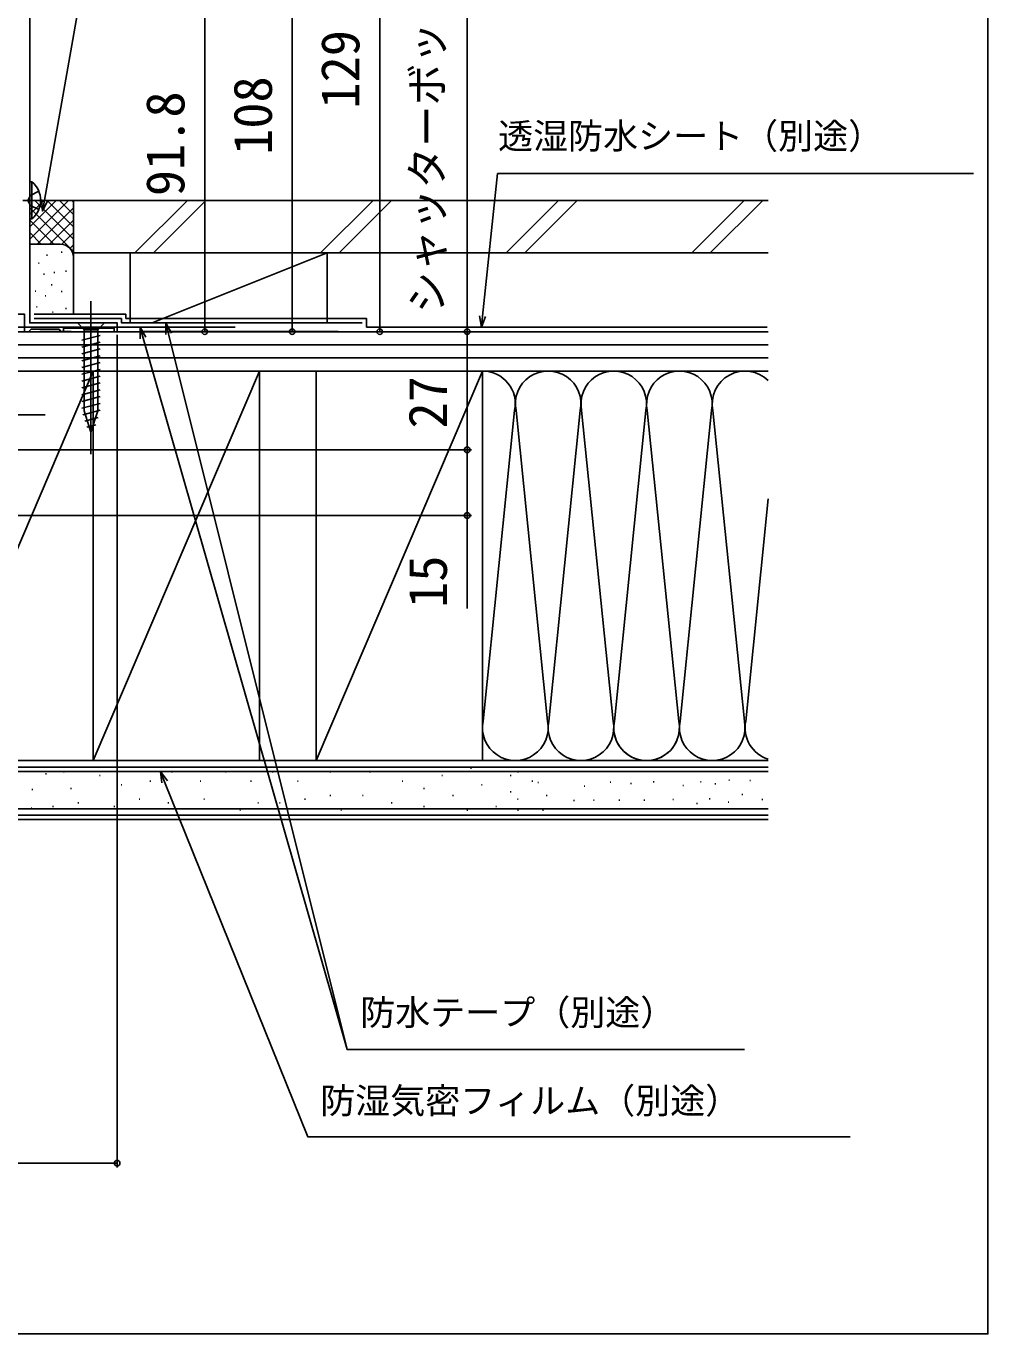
# Model space of a CAD drawing. Units: millimetres, scale not verified. Extents: x -525 to 525, y -783 to 778.
# Drawn here: x 305.2 to 525, y -782.7 to -483.9 of the extents above; entities that cross this region are included whole.
import ezdxf
from ezdxf.enums import TextEntityAlignment as Align

# ---------------------------------------------------------------- set-up
doc = ezdxf.new("R2010")
doc.units = ezdxf.units.MM
doc.header["$LTSCALE"] = 4
for name, color, linetype in [('0-2_YKK_11', 7, 'Continuous'), ('0-5_YKK_13', 4, 'Continuous'), ('0-7_YKK_D', 6, 'Continuous'), ('0-8_YKK_ZWAK', 7, 'Continuous'), ('0-9_YSS_K', 3, 'Continuous'), ('0-A_YSS_KE', 3, 'Continuous')]:
    doc.layers.add(name, color=color, linetype=linetype)
doc.styles.add('ＭＳ ゴシック', font='')
doc.styles.get('ＭＳ ゴシック').set_extended_font_data('MS Gothic')

msp = doc.modelspace()

# ---------------------------------------------------------------- linework, layer by layer
at = {"layer": '0-2_YKK_11'}
msp.add_lwpolyline([(306, -446.697), (306, -551.697), (326, -551.697), (326, -553.697), (325.3, -553.697), (325.3, -552.897), (313.7, -552.897), (313.7, -553.697), (313.3, -553.697), (313, -553.397), (312.7, -553.097), (306.3, -553.097), (306, -553.397), (305.7, -553.697), (304.8, -553.697), (304.8, -549.697), (285.9, -549.697)], dxfattribs=at)
at = {"layer": '0-5_YKK_13'}
for p, q in [((306, -519.447), (306, -527.947)), ((306, -519.447), (306.509, -519.447)), ((306.509, -519.447), (306.509, -527.947)), ((306, -521.697), (306, -525.697)), ((309.491, -523.697), (304.405, -523.697)), ((306, -527.947), (306.509, -527.947)), ((320, -546.697), (320, -581.697)), ((323.1, -551.697), (316.9, -551.697)), ((316.9, -551.697), (318.45, -553.247)), ((323.1, -551.697), (321.55, -553.247)), ((317.9, -555.673), (322.1, -554.548)), ((318.45, -553.247), (318.45, -571.781)), ((321.55, -553.247), (318.45, -553.247)), ((321.55, -571.781), (321.55, -553.247)), ((317.9, -557.226), (322.1, -556.101)), ((317.9, -558.779), (322.1, -557.654)), ((317.9, -560.332), (322.1, -559.207)), ((317.9, -561.885), (322.1, -560.76)), ((317.9, -563.438), (322.1, -562.312)), ((317.9, -564.991), (322.1, -563.865)), ((317.9, -566.544), (322.1, -565.418)), ((317.9, -568.097), (322.1, -566.971)), ((317.9, -569.649), (322.1, -568.524)), ((317.9, -571.202), (322.1, -570.077)), ((259.5, -572.696), (309.5, -572.696)), ((318.159, -572.686), (322.1, -571.63)), ((320, -576.697), (318.45, -571.781)), ((318.61, -574.118), (321.646, -573.304)), ((320, -576.697), (321.55, -571.781)), ((319.062, -575.55), (321.111, -575.001))]:
    msp.add_line(p, q, dxfattribs=at)
for points in [[(308.096, -521.622), (306.189, -522.552), (305.58, -523.697)], [(308.096, -525.772), (306.189, -524.842), (305.58, -523.697)]]:
    msp.add_lwpolyline(points, dxfattribs=at)
msp.add_arc((302.969, -523.697), 5.531, 309.79413, 50.20587, dxfattribs=at)
at = {"layer": '0-7_YKK_D'}
for p, q in [((406, -378.697), (406, -553.697)), ((386, -424.697), (386, -553.697)), ((366, -553.697), (366, -445.697)), ((346, -461.897), (346, -553.697)), ((326, -554.397), (326, -744.697)), ((326.7, -553.697), (407, -553.697)), ((326.7, -553.697), (367, -553.697)), ((328.2, -553.697), (407, -553.697)), ((328.2, -553.697), (347, -553.697)), ((328.2, -553.697), (387, -553.697)), ((406, -553.697), (406, -580.697)), ((272.89, -580.697), (407, -580.697)), ((272.89, -580.697), (407, -580.697)), ((258.2, -595.697), (407, -595.697)), ((326, -743.697), (275, -743.697))]:
    msp.add_line(p, q, dxfattribs=at)
for points in [[(308.928, -526.159), (309.37, -523.647), (341.678, -340.422), (427.191, -340.422)], [(409.258, -552.7), (409.524, -550.164), (412.95, -517.574), (521.725, -517.574)], [(310.043, -523.766), (308.928, -526.159), (308.698, -523.529)], [(331.266, -555.341), (331.22, -552.702), (332.58, -554.965)], [(331.22, -552.702), (331.923, -555.153), (378.532, -717.695), (469.347, -717.695)], [(337.098, -554.338), (337.144, -551.698), (338.424, -554.007)], [(337.144, -551.698), (337.761, -554.172), (378.532, -717.695)], [(410.204, -550.236), (409.258, -552.7), (408.845, -550.093)], [(406, -580.697), (406, -595.697), (406, -616.974)], [(336.195, -656.817), (335.873, -654.197), (337.462, -656.305)], [(335.873, -654.197), (336.828, -656.561), (369.608, -737.695), (493.516, -737.695)]]:
    msp.add_lwpolyline(points, dxfattribs=at)
for centre in [(346, -553.697), (366, -553.697), (386, -553.697), (406, -553.697), (406, -553.697), (406, -580.697), (406, -580.697), (406, -595.697), (326, -743.697)]:
    msp.add_circle(centre, 0.637, dxfattribs=at)
at = {"layer": '0-8_YKK_ZWAK'}
msp.add_lwpolyline([(-525, -782.7), (525, -782.7), (525, 747.3)], dxfattribs=at)
at = {"layer": '0-9_YSS_K'}
for p, q in [((316, -523.695), (306, -523.695)), ((306, -532.553), (314.858, -523.695)), ((306, -529.725), (312.029, -523.695)), ((306, -526.896), (309.201, -523.695)), ((306, -525.381), (316, -535.381)), ((307.142, -523.695), (316, -532.553)), ((307.686, -533.695), (316, -525.381)), ((309.971, -523.695), (316, -529.724)), ((312.799, -523.695), (316, -526.896)), ((315.627, -523.695), (316, -524.068)), ((316, -536.695), (316, -523.695)), ((330.042, -535.695), (342.042, -523.695)), ((346.285, -523.695), (334.285, -535.695)), ((372.469, -535.695), (384.469, -523.695)), ((376.711, -535.695), (388.711, -523.695)), ((414.895, -535.695), (426.895, -523.695)), ((419.138, -535.695), (431.138, -523.695)), ((457.321, -535.695), (469.321, -523.695)), ((461.564, -535.695), (473.564, -523.695)), ((306, -528.21), (311.485, -533.695)), ((310.515, -533.695), (316, -528.21)), ((306, -531.038), (308.657, -533.695)), ((313.325, -533.713), (316, -531.038)), ((313, -533.695), (306, -533.695)), ((315.205, -534.661), (316, -533.867)), ((309.857, -536.19), (310.057, -536.19)), ((313.195, -535.523), (313.395, -535.523)), ((316, -549.695), (316, -536.695)), ((329, -535.695), (329, -551.698)), ((329, -535.695), (374, -535.695)), ((333.992, -551.698), (374, -535.695)), ((374, -535.695), (374, -551.698)), ((308.001, -538.021), (308.201, -538.021)), ((309.189, -540.53), (309.389, -540.53)), ((311.526, -540.196), (311.726, -540.196)), ((314.196, -539.862), (314.396, -539.862)), ((310.923, -542.989), (311.123, -542.989)), ((307.216, -544.45), (307.416, -544.45)), ((309.523, -545.537), (309.723, -545.537)), ((313.195, -544.536), (313.395, -544.536)), ((307.52, -548.044), (307.72, -548.044)), ((311.192, -549.209), (311.392, -549.209)), ((314.196, -548.378), (314.396, -548.378)), ((315.5, -553.695), (308.3, -553.695)), ((376.5, -553.695), (331.5, -553.695)), ((474.798, -556.697), (282.5, -556.697)), ((474.798, -559.697), (282.5, -559.697)), ((320.5, -562.697), (282.5, -651.697)), ((358.5, -562.697), (320.5, -651.697)), ((409.5, -562.697), (371.5, -651.697)), ((409.5, -562.697), (474.798, -562.697)), ((409.5, -651.697), (409.5, -562.697)), ((409.658, -642.665), (416.842, -571.728)), ((424.342, -642.665), (417.158, -571.728)), ((431.842, -571.728), (424.658, -642.665)), ((439.342, -642.665), (432.158, -571.728)), ((439.658, -642.665), (446.842, -571.728)), ((454.342, -642.665), (447.158, -571.728)), ((461.842, -571.728), (454.658, -642.665)), ((469.342, -642.665), (462.158, -571.728)), ((469.658, -642.665), (474.798, -591.909)), ((474.798, -653.197), (275, -653.197)), ((313.699, -654.263), (313.899, -654.263)), ((338.424, -654.263), (338.624, -654.263)), ((350.717, -654.263), (350.917, -654.263)), ((361.431, -654.263), (361.631, -654.263)), ((374.618, -654.263), (374.818, -654.263)), ((383.684, -654.263), (383.884, -654.263)), ((406.76, -653.438), (406.96, -653.438)), ((409.5, -651.697), (474.798, -651.697)), ((417.496, -654.263), (417.696, -654.263)), ((309.608, -654.696), (309.808, -654.696)), ((321.94, -655.087), (322.14, -655.087)), ((326.885, -657.235), (327.085, -657.235)), ((333.479, -656.411), (333.679, -656.411)), ((344.948, -656.411), (345.148, -656.411)), ((356.487, -656.411), (356.686, -656.411)), ((367.201, -656.411), (367.401, -656.411)), ((391.101, -656.411), (391.301, -656.411)), ((400.167, -655.087), (400.367, -655.087)), ((409.233, -657.235), (409.433, -657.235)), ((415.826, -655.087), (416.026, -655.087)), ((420.771, -656.411), (420.971, -656.411)), ((422.12, -656.751), (422.32, -656.751)), ((438.656, -656.665), (438.856, -656.665)), ((443.342, -656.919), (443.542, -656.919)), ((448.535, -656.539), (448.735, -656.539)), ((459.302, -656.539), (459.502, -656.539)), ((462.595, -657.045), (462.795, -657.045)), ((465.761, -656.159), (465.961, -656.159)), ((470.574, -656.285), (470.774, -656.285)), ((306.49, -658.314), (306.69, -658.314)), ((315.347, -658.059), (315.547, -658.059)), ((374.618, -659.708), (374.818, -659.708)), ((382.035, -659.708), (382.235, -659.708)), ((396.046, -658.059), (396.246, -658.059)), ((402.639, -659.708), (402.839, -659.708)), ((415.847, -658.883), (416.047, -658.883)), ((424.068, -659.708), (424.268, -659.708)), ((432.703, -657.552), (432.903, -657.552)), ((455.248, -657.425), (455.448, -657.425)), ((468.801, -659.452), (469.001, -659.452)), ((474.798, -662.697), (275, -662.697)), ((306.3, -662.602), (306.5, -662.602)), ((311.226, -662.18), (311.426, -662.18)), ((316.996, -661.356), (317.195, -661.356)), ((325.237, -662.18), (325.437, -662.18)), ((331.006, -660.532), (331.206, -660.532)), ((337.599, -661.356), (337.799, -661.356)), ((345.772, -660.532), (345.972, -660.532)), ((354.014, -663.004), (354.214, -663.004)), ((358.135, -661.356), (358.335, -661.356)), ((363.08, -661.356), (363.28, -661.356)), ((368.849, -660.532), (369.049, -660.532)), ((377.09, -663.004), (377.29, -663.004)), ((388.629, -661.356), (388.829, -661.356)), ((396.046, -662.18), (396.246, -662.18)), ((405.936, -663.004), (406.136, -663.004)), ((412.529, -662.18), (412.729, -662.18)), ((417.474, -660.532), (417.674, -660.532)), ((417.496, -663.004), (417.696, -663.004)), ((423.243, -663.004), (423.443, -663.004)), ((430.296, -660.845), (430.496, -660.845)), ((434.856, -660.719), (435.056, -660.719)), ((440.682, -660.719), (440.882, -660.719)), ((446.382, -660.719), (446.582, -660.719)), ((452.968, -660.592), (453.168, -660.592)), ((458.415, -661.478), (458.615, -661.478)), ((461.328, -660.465), (461.528, -660.465)), ((465.635, -661.225), (465.835, -661.225)), ((473.361, -660.592), (473.561, -660.592)), ((474.798, -665.197), (275, -665.197))]:
    msp.add_line(p, q, dxfattribs=at)
for centre, radius, start, end in [((313, -536.695), 3, 0, 90), ((409.5, -570.197), 7.5, 348.21646, 90), ((424.5, -570.197), 7.5, 348.21646, 191.78354), ((439.5, -570.197), 7.5, 348.21646, 191.78354), ((454.5, -570.197), 7.5, 348.21646, 191.78354), ((469.5, -570.197), 7.5, 45.05449, 191.78354), ((417, -644.197), 7.5, 168.21648, 11.78362), ((432, -644.197), 7.5, 168.21648, 11.78362), ((447, -644.197), 7.5, 168.21648, 337.97264), ((447, -644.197), 7.5, 168.21648, 11.78362), ((462, -644.197), 7.5, 168.21648, 11.78362), ((477, -644.197), 7.5, 168.21648, 252.92825)]:
    msp.add_arc(centre, radius, start, end, dxfattribs=at)
at = {"layer": '0-A_YSS_KE'}
for p, q in [((474.798, -523.695), (316, -523.695)), ((327.995, -549.698), (306.991, -549.698)), ((327.995, -549.698), (327.995, -550.698)), ((326.995, -550.698), (306.991, -550.698)), ((382.995, -552.702), (474.536, -552.702)), ((474.798, -553.697), (282.5, -553.697)), ((282.5, -562.697), (474.798, -562.697)), ((358.5, -562.697), (320.5, -562.697)), ((320.5, -562.697), (320.5, -651.697)), ((358.5, -651.697), (358.5, -562.697)), ((409.5, -562.697), (371.5, -562.697)), ((371.5, -562.697), (371.5, -651.697)), ((409.5, -651.697), (409.5, -562.697)), ((474.798, -651.697), (275, -651.697)), ((275, -654.197), (474.798, -654.197)), ((320.5, -651.697), (358.5, -651.697)), ((371.5, -651.697), (409.5, -651.697)), ((474.798, -664.197), (275, -664.197))]:
    msp.add_line(p, q, dxfattribs=at)
for points in [[(474.798, -535.695), (316, -535.695), (316, -523.695)], [(303, -550.702), (303, -552.702), (353, -552.702)], [(326.995, -550.698), (326.995, -551.698), (381.995, -551.698)], [(327.995, -550.698), (382.995, -550.698), (382.995, -552.702)]]:
    msp.add_lwpolyline(points, dxfattribs=at)
msp.add_lwpolyline([(320.5, -651.697), (320.5, -562.697), (282.5, -562.697), (282.5, -651.697)], close=True, dxfattribs=at)

# ---------------------------------------------------------------- texts
at = {"layer": '0-7_YKK_D', "style": 'ＭＳ ゴシック', "width": 0.95}
msp.add_text('シャッターボックス出幅＝175', height=7.331, rotation=90, dxfattribs=at).set_placement((402.693, -549.484), align=Align.BOTTOM_LEFT)
at = {"layer": '0-7_YKK_D', "style": 'ＭＳ ゴシック'}
for s, p in [('129', (384, -502.731)), ('108', (364, -513.299)), ('91.8', (344, -522.729)), ('27', (404, -575.822)), ('15', (404, -616.815))]:
    msp.add_text(s, height=8.798, rotation=90, dxfattribs=at).set_placement(p, align=Align.BOTTOM_LEFT)
for s, p in [('透湿防水シート（別途）', (413.064, -513.676)), ('防水テープ（別途）', (381.549, -713.95)), ('防湿気密フィルム（別途）', (372.396, -734.11))]:
    msp.add_text(s, height=5.865, dxfattribs=at).set_placement(p, align=Align.BOTTOM_LEFT)

doc.saveas('drawing.dxf')
